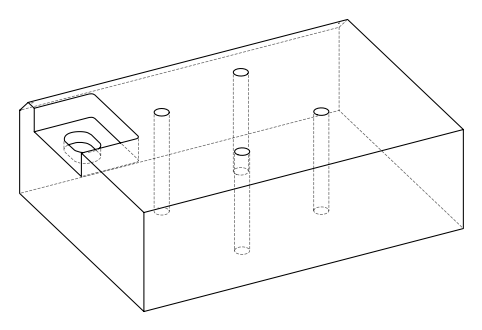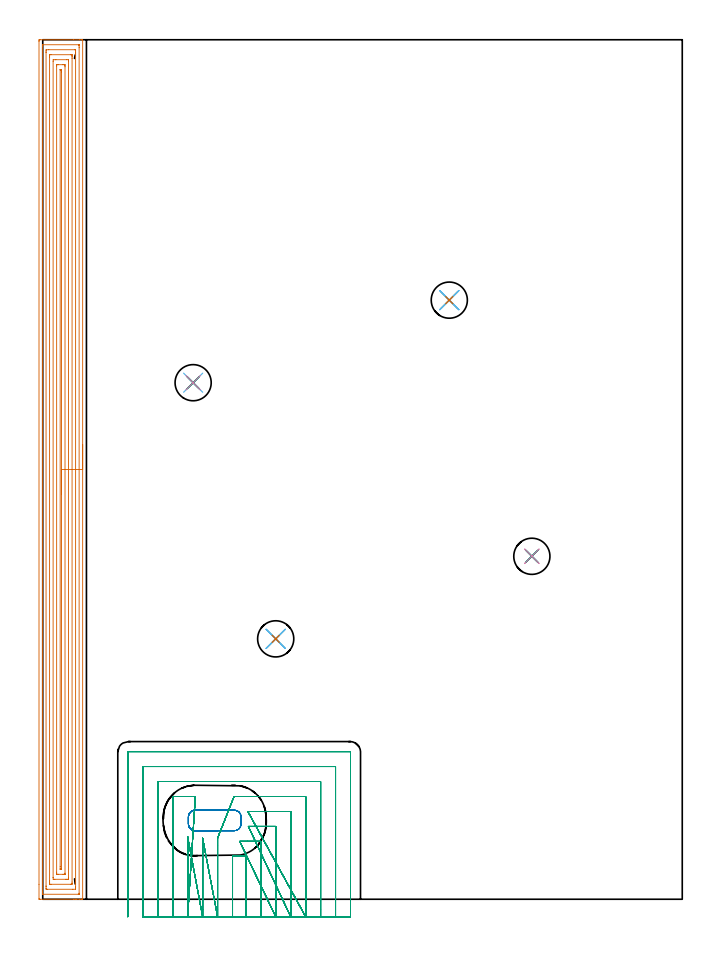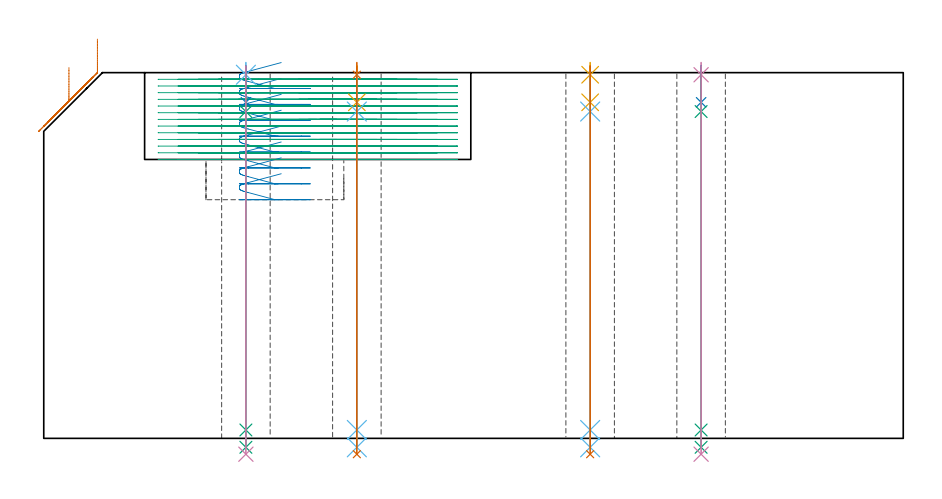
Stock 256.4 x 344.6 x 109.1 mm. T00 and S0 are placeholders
(PLAN: 19 operations, 15 tool changes, 72.3 min)
(1 AREA_MILL | FG_CHAMFER_SURFACE | UGT0205_001 | 19.51 min | 52771 mm3)
(2 MILL_RECTANGULAR_POCKET | POCKET_RECTANGULAR_STRAIGHT | UGT0201_104 | Follow Part, ap 5, ae 75% | 1.85 min | 38694 mm3)
(3 MILL_SLOT | SLOT_PARTIAL_RECTANGULAR | NXT0201_009 | Follow Part, ap 2, ae 75% | 46.76 min | 132649 mm3)
(4 SPOT_DRILL | STEP1HOLE | NXT0321_9005460120000 | 0.03 min | 10 mm3)
(5 SPOT_DRILL_1 | STEP1HOLE_1 | NXT0321_9005460120000 | 0.03 min | 3 mm3)
(6 SPOT_DRILL_2 | STEP1HOLE_2 | NXT0321_9005460120000 | 0.03 min | 4 mm3)
(7 SPOT_DRILL_3 | STEP1HOLE_3 | NXT0321_9005460120000 | 0.03 min | 2 mm3)
(8 DRILL_BLIND_HOLE_INTO_CENTER | STEP1HOLE | NXT0301_030 | 0.05 min | 216 mm3)
(9 GUN_DRILL_THROUGH_HOLE | STEP1HOLE | UGT0307_001 | 0.51 min | 1948 mm3)
(10 SPADE_DRILL_TO_ENLARGE_THROUGH_HOLE | STEP1HOLE | UGT0306_005 | 0.46 min | 15812 mm3)
(11 DRILL_BLIND_HOLE_INTO_CENTER_1 | STEP1HOLE_1 | NXT0301_030 | 0.05 min | 221 mm3)
(12 GUN_DRILL_THROUGH_HOLE_1 | STEP1HOLE_1 | UGT0307_001 | 0.51 min | 1949 mm3)
(13 SPADE_DRILL_TO_ENLARGE_THROUGH_HOLE_1 | STEP1HOLE_1 | UGT0306_005 | 0.46 min | 15807 mm3)
(14 DRILL_BLIND_HOLE_INTO_CENTER_2 | STEP1HOLE_2 | NXT0301_030 | 0.05 min | 223 mm3)
(15 GUN_DRILL_THROUGH_HOLE_2 | STEP1HOLE_2 | UGT0307_001 | 0.51 min | 1963 mm3)
(16 SPADE_DRILL_TO_ENLARGE_THROUGH_HOLE_2 | STEP1HOLE_2 | UGT0306_005 | 0.46 min | 15812 mm3)
(17 DRILL_BLIND_HOLE_INTO_CENTER_3 | STEP1HOLE_3 | NXT0301_030 | 0.05 min | 218 mm3)
(18 GUN_DRILL_THROUGH_HOLE_3 | STEP1HOLE_3 | UGT0307_001 | 0.51 min | 1936 mm3)
(19 SPADE_DRILL_TO_ENLARGE_THROUGH_HOLE_3 | STEP1HOLE_3 | UGT0306_005 | 0.46 min | 15808 mm3)
(TOOL UGT0205_001 | Chamfer Mill 20 x 3 x 45 deg. | D20 FL50 Z2)
(TOOL UGT0201_104 | End Mill 20 mm | D20 FL22 Z2)
(TOOL NXT0201_009 | ENDMILL 8mm [2P460-0800-NA 1630] | D8 FL26 Z6)
(TOOL NXT0321_9005460120000 | NC Spot Drill, 142deg, 12mm, Carbide, Uncoated | D12 PA142 FL30 Z2)
(TOOL NXT0301_030 | Carbide Drill 5.9mm [860.1-0590-018A1-MM 2214] | D5.9 PA140 FL28 Z2)
(TOOL UGT0307_001 | Gun Drill 5 mm | D5 PA130 FL24 Z1)
(TOOL UGT0306_005 | Spade Drill 14.5mm | D14.5 PA132 FL10 Z2)
(OP 1 AREA_MILL)
G17 G21 G94 G90
T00 M6
G54
G17 G0 G90 X16. Y182.3 S1061 M3
G43 Z119.1 H0
G94 G1 Y182.262 Z118.228 F250.
Y182.148 Z117.363
Y181.959 Z116.512
Y181.697 Z115.68
Y181.363 Z114.874
Y180.96 Z114.1
Y180.492 Z113.364
Y179.96 Z112.672
Y179.371 Z112.029
Y178.728 Z111.439
Y178.036 Z110.908
Y177.3 Z110.44
Y176.526 Z110.037
Y175.72 Z109.703
Y174.888 Z109.441
Y174.036 Z109.252
Y173.172 Z109.138
Y172.3 Z109.1
Y0.182
X15.998 Y0.01 Z109.089
X15.837 Y0.002 Z108.929
X15.669 Y0. Z108.769
X15.429 Z108.529
X14.715 Z107.81
X13.48 Z106.577
X12.959 Z106.053
X12.341 Z105.436
X-1.093 Z92.004
X-1.356 Y0.002 Z91.741
X-1.492 Y0.01 Z91.606
X-1.499 Y0.148 Z91.599
X-1.5 Y5.986 Z91.6
X-1.499 Y343.971 Z91.601
X-1.497 Y344.382 Z91.602
X-1.492 Y344.59 Z91.605
X-1.093 Y344.6 Z92.004
X12.341 Z105.436
X14.715 Z107.81
X15.429 Z108.529
X15.669 Z108.769
X15.837 Y344.598 Z108.929
X15.997 Y344.59 Z109.089
X16. Y344.418 Z109.1
Y172.3
X14.586 Z107.686
Y2.417
X14.584 Y2.036 Z107.684
X14.582 Y2.014 Z107.682
X14.58 Y2.01 Z107.68
X14.565 Y2.006 Z107.665
X14.492 Y2.002 Z107.592
X14.383 Y2. Z107.483
X14.246 Z107.346
X0.194 Z93.294
X-0.008 Y2.003 Z93.092
X-0.042 Y2.005 Z93.058
X-0.075 Y2.009 Z93.025
X-0.079 Y2.054 Z93.021
X-0.084 Y2.283 Z93.016
X-0.085 Y2.417 Z93.015
X-0.086 Y3.179 Z93.014
Y342.183
X-0.084 Y342.564 Z93.016
X-0.082 Y342.586 Z93.018
X-0.08 Y342.59 Z93.02
X-0.065 Y342.594 Z93.035
X0.008 Y342.598 Z93.108
X0.117 Y342.6 Z93.217
X0.254 Z93.354
X14.306 Z107.406
X14.508 Y342.597 Z107.608
X14.542 Y342.595 Z107.642
X14.575 Y342.591 Z107.675
X14.579 Y342.546 Z107.679
X14.584 Y342.317 Z107.684
X14.585 Y342.183 Z107.685
X14.586 Y341.421 Z107.686
Y172.3
X13.172 Z106.272
X13.171 Y5.099 Z106.271
X13.17 Y4.884 Z106.27
X13.164 Y4.205 Z106.264
X13.153 Y4.007 Z106.253
X12.08 Y4. Z105.18
X1.742 Y4.001 Z94.842
X1.541 Y4.005 Z94.641
X1.346 Y4.01 Z94.446
X1.336 Y4.205 Z94.436
X1.332 Y4.418 Z94.432
X1.329 Y5.099 Z94.429
Y5.316
Y339.501
X1.33 Y339.716 Z94.43
X1.335 Y340.395 Z94.435
X1.347 Y340.593 Z94.447
X2.42 Y340.6 Z95.52
X12.758 Y340.599 Z105.858
X12.959 Y340.595 Z106.059
X13.154 Y340.59 Z106.254
X13.164 Y340.395 Z106.264
X13.168 Y340.182 Z106.268
X13.171 Y339.501 Z106.271
Y339.284
X13.172 Y172.3 Z106.272
X11.757 Z104.857
Y6.888
X11.754 Y6.326 Z104.854
X11.75 Y6.135 Z104.85
X11.741 Y6.01 Z104.841
X11.638 Y6.007 Z104.738
X11.202 Y6. Z104.302
X3.298 Z96.398
X2.862 Y6.007 Z95.962
X2.761 Y6.01 Z95.861
X2.75 Y6.073 Z95.85
X2.748 Y6.148 Z95.848
X2.744 Y6.558 Z95.844
X2.743 Y6.888 Z95.843
Y7.453
Y337.712
X2.746 Y338.274 Z95.846
X2.75 Y338.465 Z95.85
X2.759 Y338.59 Z95.859
X2.862 Y338.593 Z95.962
X3.298 Y338.6 Z96.398
X11.202 Z104.302
X11.638 Y338.593 Z104.738
X11.739 Y338.59 Z104.839
X11.75 Y338.527 Z104.85
X11.752 Y338.452 Z104.852
X11.756 Y338.042 Z104.856
X11.757 Y337.712 Z104.857
Y337.147
Y172.3
X10.343 Z103.443
Y8.657
X10.324 Y8.01 Z103.424
X10.106 Y8.004 Z103.206
X9.446 Y8.001 Z102.546
X9.231 Y8. Z102.331
X4.839 Y8.001 Z97.939
X4.176 Y8.01 Z97.276
X4.158 Y8.676 Z97.258
X4.157 Y8.695 Z97.257
Y335.943
X4.176 Y336.59 Z97.276
X4.394 Y336.596 Z97.494
X5.054 Y336.599 Z98.154
X5.269 Y336.6 Z98.369
X9.661 Y336.599 Z102.761
X10.324 Y336.59 Z103.424
X10.342 Y335.924 Z103.442
X10.343 Y335.905 Z103.443
Y172.3
X8.929 Z102.029
Y10.464
X8.928 Y10.097 Z102.028
X8.925 Y10.044 Z102.025
X8.922 Y10.018 Z102.022
X8.908 Y10.01 Z102.008
X8.795 Y10.005 Z101.895
X8.567 Y10.002 Z101.667
X8.145 Y10. Z101.245
X6.388 Z99.488
X5.933 Y10.001 Z99.033
X5.781 Y10.002 Z98.881
X5.659 Y10.006 Z98.759
X5.584 Y10.01 Z98.684
X5.578 Y10.097 Z98.678
X5.574 Y10.464 Z98.674
X5.572 Y10.832 Z98.672
X5.571 Y334.136 Z98.671
X5.572 Y334.503 Z98.672
X5.575 Y334.556 Z98.675
X5.577 Y334.582 Z98.677
X5.592 Y334.59 Z98.692
X5.705 Y334.595 Z98.805
X5.933 Y334.598 Z99.033
X6.355 Y334.6 Z99.455
X8.112 Z101.212
X8.567 Y334.599 Z101.667
X8.719 Y334.598 Z101.819
X8.841 Y334.594 Z101.941
X8.916 Y334.59 Z102.016
X8.922 Y334.503 Z102.022
X8.926 Y334.136 Z102.026
X8.928 Y333.768 Z102.028
X8.929 Y172.3 Z102.029
X7.515 Z100.615
X7.514 Y12.118 Z100.614
X7.513 Y12.05 Z100.613
X7.51 Y12.018 Z100.61
X7.508 Y12.01 Z100.608
X7.497 Y12.008 Z100.597
X7.374 Y12.003 Z100.474
X7.057 Y12.002 Z100.157
X7.011 Y12.006 Z100.111
X6.995 Y12.009 Z100.095
X6.991 Y12.069 Z100.091
X6.987 Y12.252 Z100.087
X6.985 Y13.147 Z100.085
X6.986 Y332.482 Z100.086
X6.987 Y332.55 Z100.087
X6.99 Y332.582 Z100.09
X6.992 Y332.59 Z100.092
X7.003 Y332.592 Z100.103
X7.126 Y332.597 Z100.226
X7.443 Y332.598 Z100.543
X7.489 Y332.594 Z100.589
X7.505 Y332.591 Z100.605
X7.509 Y332.531 Z100.609
X7.513 Y332.348 Z100.613
X7.514 Y332.17 Z100.614
X7.515 Y331.631 Z100.615
Y172.3
Y171.428 Z100.653
Y170.564 Z100.767
Y169.712 Z100.955
Y168.88 Z101.218
Y168.074 Z101.552
Y167.3 Z101.954
Y166.564 Z102.423
Y165.872 Z102.954
Y165.229 Z103.544
Y164.64 Z104.187
Y164.108 Z104.879
Y163.64 Z105.615
Y163.237 Z106.388
Y162.903 Z107.194
Y162.641 Z108.026
Y162.452 Z108.878
Y162.338 Z109.743
Y162.3 Z110.615
G0 Z119.1
M5
M2
(OP 2 MILL_RECTANGULAR_POCKET)
G17 G21 G94 G90
T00 M6
G54
G17 G0 G90 X70.838 Y35.7 S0 M3
G43 Z119.1 H0
Z112.1
G94 G1 X60.936 Z109.447 F250.
X60.505 Y35.639 Z109.33
X60.09 Y35.509 Z109.214
X59.7 Y35.315 Z109.097
X59.347 Y35.06 Z108.98
X59.04 Y34.753 Z108.864
X58.785 Y34.4 Z108.747
X58.591 Y34.01 Z108.631
X58.461 Y33.595 Z108.514
X58.4 Y33.164 Z108.397
Y30.036 Z107.559
X58.461 Y29.605 Z107.443
X58.591 Y29.19 Z107.326
X58.785 Y28.8 Z107.209
X59.04 Y28.447 Z107.093
X59.347 Y28.14 Z106.976
X59.7 Y27.885 Z106.86
X60.09 Y27.691 Z106.743
X60.505 Y27.561 Z106.626
X60.936 Y27.5 Z106.51
X68.95 Z104.362
X76.8 F500.
G3 X79.5 Y30.2 R2.7
G1 Y33.
G3 X76.8 Y35.7 R2.7
G1 X61.1
G3 X58.4 Y33. R2.7
G1 Y30.2
G3 X61.1 Y27.5 R2.7
G1 X68.95
X69.95
G0 X70.838 Y35.7 Z107.362
G1 X60.936 Z104.709 F250.
X60.505 Y35.639 Z104.593
X60.09 Y35.509 Z104.476
X59.7 Y35.315 Z104.359
X59.347 Y35.06 Z104.243
X59.04 Y34.753 Z104.126
X58.785 Y34.4 Z104.01
X58.591 Y34.01 Z103.893
X58.461 Y33.595 Z103.777
X58.4 Y33.164 Z103.66
Y30.036 Z102.822
X58.461 Y29.605 Z102.705
X58.591 Y29.19 Z102.588
X58.785 Y28.8 Z102.472
X59.04 Y28.447 Z102.355
X59.347 Y28.14 Z102.239
X59.7 Y27.885 Z102.122
X60.09 Y27.691 Z102.006
X60.505 Y27.561 Z101.889
X60.936 Y27.5 Z101.772
X68.95 Z99.625
X76.8 F500.
G3 X79.5 Y30.2 R2.7
G1 Y33.
G3 X76.8 Y35.7 R2.7
G1 X61.1
G3 X58.4 Y33. R2.7
G1 Y30.2
G3 X61.1 Y27.5 R2.7
G1 X68.95
X69.95
G0 X70.838 Y35.7 Z102.625
G1 X60.936 Z99.972 F250.
X60.505 Y35.639 Z99.855
X60.09 Y35.509 Z99.739
X59.7 Y35.315 Z99.622
X59.347 Y35.06 Z99.505
X59.04 Y34.753 Z99.389
X58.785 Y34.4 Z99.272
X58.591 Y34.01 Z99.156
X58.461 Y33.595 Z99.039
X58.4 Y33.164 Z98.922
Y30.036 Z98.084
X58.461 Y29.605 Z97.968
X58.591 Y29.19 Z97.851
X58.785 Y28.8 Z97.734
X59.04 Y28.447 Z97.618
X59.347 Y28.14 Z97.501
X59.7 Y27.885 Z97.385
X60.09 Y27.691 Z97.268
X60.505 Y27.561 Z97.151
X60.936 Y27.5 Z97.035
X68.95 Z94.887
X76.8 F500.
G3 X79.5 Y30.2 R2.7
G1 Y33.
G3 X76.8 Y35.7 R2.7
G1 X61.1
G3 X58.4 Y33. R2.7
G1 Y30.2
G3 X61.1 Y27.5 R2.7
G1 X68.95
X69.95
G0 X70.838 Y35.7 Z97.887
G1 X60.936 Z95.234 F250.
X60.505 Y35.639 Z95.118
X60.09 Y35.509 Z95.001
X59.7 Y35.315 Z94.884
X59.347 Y35.06 Z94.768
X59.04 Y34.753 Z94.651
X58.785 Y34.4 Z94.535
X58.591 Y34.01 Z94.418
X58.461 Y33.595 Z94.302
X58.4 Y33.164 Z94.185
Y30.036 Z93.347
X58.461 Y29.605 Z93.23
X58.591 Y29.19 Z93.113
X58.785 Y28.8 Z92.997
X59.04 Y28.447 Z92.88
X59.347 Y28.14 Z92.764
X59.7 Y27.885 Z92.647
X60.09 Y27.691 Z92.531
X60.505 Y27.561 Z92.414
X60.936 Y27.5 Z92.297
X68.95 Z90.15
X76.8 F500.
G3 X79.5 Y30.2 R2.7
G1 Y33.
G3 X76.8 Y35.7 R2.7
G1 X61.1
G3 X58.4 Y33. R2.7
G1 Y30.2
G3 X61.1 Y27.5 R2.7
G1 X68.95
X69.95
G0 X70.838 Y35.7 Z93.15
G1 X60.936 Z90.497 F250.
X60.505 Y35.639 Z90.38
X60.09 Y35.509 Z90.264
X59.7 Y35.315 Z90.147
X59.347 Y35.06 Z90.03
X59.04 Y34.753 Z89.914
X58.785 Y34.4 Z89.797
X58.591 Y34.01 Z89.681
X58.461 Y33.595 Z89.564
X58.4 Y33.164 Z89.447
Y30.036 Z88.609
X58.461 Y29.605 Z88.493
X58.591 Y29.19 Z88.376
X58.785 Y28.8 Z88.259
X59.04 Y28.447 Z88.143
X59.347 Y28.14 Z88.026
X59.7 Y27.885 Z87.91
X60.09 Y27.691 Z87.793
X60.505 Y27.561 Z87.676
X60.936 Y27.5 Z87.56
X68.95 Z85.412
X76.8 F500.
G3 X79.5 Y30.2 R2.7
G1 Y33.
G3 X76.8 Y35.7 R2.7
G1 X61.1
G3 X58.4 Y33. R2.7
G1 Y30.2
G3 X61.1 Y27.5 R2.7
G1 X68.95
X69.95
G0 X70.838 Y35.7 Z88.412
G1 X60.936 Z85.759 F250.
X60.505 Y35.639 Z85.643
X60.09 Y35.509 Z85.526
X59.7 Y35.315 Z85.409
X59.347 Y35.06 Z85.293
X59.04 Y34.753 Z85.176
X58.785 Y34.4 Z85.06
X58.591 Y34.01 Z84.943
X58.461 Y33.595 Z84.827
X58.4 Y33.164 Z84.71
Y30.036 Z83.872
X58.461 Y29.605 Z83.755
X58.591 Y29.19 Z83.638
X58.785 Y28.8 Z83.522
X59.04 Y28.447 Z83.405
X59.347 Y28.14 Z83.289
X59.7 Y27.885 Z83.172
X60.09 Y27.691 Z83.056
X60.505 Y27.561 Z82.939
X60.936 Y27.5 Z82.822
X68.95 Z80.675
X76.8 F500.
G3 X79.5 Y30.2 R2.7
G1 Y33.
G3 X76.8 Y35.7 R2.7
G1 X61.1
G3 X58.4 Y33. R2.7
G1 Y30.2
G3 X61.1 Y27.5 R2.7
G1 X68.95
X69.95
G0 X70.838 Y35.7 Z83.675
G1 X60.936 Z81.022 F250.
X60.505 Y35.639 Z80.905
X60.09 Y35.509 Z80.789
X59.7 Y35.315 Z80.672
X59.347 Y35.06 Z80.555
X59.04 Y34.753 Z80.439
X58.785 Y34.4 Z80.322
X58.591 Y34.01 Z80.206
X58.461 Y33.595 Z80.089
X58.4 Y33.164 Z79.973
Y30.036 Z79.134
X58.461 Y29.605 Z79.018
X58.591 Y29.19 Z78.901
X58.785 Y28.8 Z78.784
X59.04 Y28.447 Z78.668
X59.347 Y28.14 Z78.551
X59.7 Y27.885 Z78.435
X60.09 Y27.691 Z78.318
X60.505 Y27.561 Z78.202
X60.936 Y27.5 Z78.085
X68.95 Z75.937
X76.8 F500.
G3 X79.5 Y30.2 R2.7
G1 Y33.
G3 X76.8 Y35.7 R2.7
G1 X61.1
G3 X58.4 Y33. R2.7
G1 Y30.2
G3 X61.1 Y27.5 R2.7
G1 X68.95
X69.95
G0 X70.838 Y35.7 Z78.937
G1 X60.936 Z76.284 F250.
X60.505 Y35.639 Z76.168
X60.09 Y35.509 Z76.051
X59.7 Y35.315 Z75.935
X59.347 Y35.06 Z75.818
X59.04 Y34.753 Z75.701
X58.785 Y34.4 Z75.585
X58.591 Y34.01 Z75.468
X58.461 Y33.595 Z75.352
X58.4 Y33.164 Z75.235
Y30.036 Z74.397
X58.461 Y29.605 Z74.28
X58.591 Y29.19 Z74.164
X58.785 Y28.8 Z74.047
X59.04 Y28.447 Z73.93
X59.347 Y28.14 Z73.814
X59.7 Y27.885 Z73.697
X60.09 Y27.691 Z73.581
X60.505 Y27.561 Z73.464
X60.936 Y27.5 Z73.347
X68.95 Z71.2
X76.8 F500.
G3 X79.5 Y30.2 R2.7
G1 Y33.
G3 X76.8 Y35.7 R2.7
G1 X61.1
G3 X58.4 Y33. R2.7
G1 Y30.2
G3 X61.1 Y27.5 R2.7
G1 X68.95
X69.95
G0 Z119.1
M5
M2
(OP 3 MILL_SLOT)
G17 G21 G94 G90
T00 M6
G54
G17 G0 G90 X81.4 Y-7. S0 M3
G43 Z119.1 H1
Z107.108
G94 G1 Y-4. F250.
Y17.2 F500.
X76.1
Y-4.
Y-7. F250.
X87.4
Y-4.
Y23.2 F500.
X81.958
X78.958 F250.
X93.4 Y-7. F500.
Y-4. F250.
Y29.2 F500.
X85.439
X82.439 F250.
X99.4 Y-7. F500.
Y-4. F250.
Y35.2 F500.
X85.231
X82.231 F250.
X105.4 Y-7. F500.
Y-4. F250.
Y41.2 F500.
X79.706
X76.706 F250.
X70.1 Y24.5 F500.
Y21.5 F250.
Y-4. F500.
Y-7. F250.
X64.1 Y24.5 F500.
Y21.5 F250.
Y-4. F500.
Y-7. F250.
X58.1 Y25.026 F500.
Y22.026 F250.
Y-4. F500.
Y-7. F250.
X61.19 Y41.2 F500.
X58.19 F250.
X52.1 F500.
Y-4.
Y-7. F250.
X111.4
Y-4.
Y47.2 F500.
X46.1
Y-4.
Y-7. F250.
X117.4
Y-4.
Y53.2 F500.
X40.1
Y-4.
Y-7. F250.
X123.4
Y-4.
Y59. F500.
G3 X123.2 Y59.2 R0.2
G1 X34.3
G3 X34.1 Y59. R0.2
G1 Y-4.
Y-7. F250.
G0 X81.4 Z105.115
G1 Y-4.
Y17.2 F500.
X76.1
Y-4.
Y-7. F250.
X87.4
Y-4.
Y23.2 F500.
X81.958
X78.958 F250.
X93.4 Y-7. F500.
Y-4. F250.
Y29.2 F500.
X85.439
X82.439 F250.
X99.4 Y-7. F500.
Y-4. F250.
Y35.2 F500.
X85.231
X82.231 F250.
X105.4 Y-7. F500.
Y-4. F250.
Y41.2 F500.
X79.706
X76.706 F250.
X70.1 Y24.5 F500.
Y21.5 F250.
Y-4. F500.
Y-7. F250.
X64.1 Y24.5 F500.
Y21.5 F250.
Y-4. F500.
Y-7. F250.
X58.1 Y25.026 F500.
Y22.026 F250.
Y-4. F500.
Y-7. F250.
X61.19 Y41.2 F500.
X58.19 F250.
X52.1 F500.
Y-4.
Y-7. F250.
X111.4
Y-4.
Y47.2 F500.
X46.1
Y-4.
Y-7. F250.
X117.4
Y-4.
Y53.2 F500.
X40.1
Y-4.
Y-7. F250.
X123.4
Y-4.
Y59. F500.
G3 X123.2 Y59.2 R0.2
G1 X34.3
G3 X34.1 Y59. R0.2
G1 Y-4.
Y-7. F250.
G0 X81.4 Z103.123
G1 Y-4.
Y17.2 F500.
X76.1
Y-4.
Y-7. F250.
X87.4
Y-4.
Y23.2 F500.
X81.957
X78.957 F250.
X93.4 Y-7. F500.
Y-4. F250.
Y29.2 F500.
X85.439
X82.439 F250.
X99.4 Y-7. F500.
Y-4. F250.
Y35.2 F500.
X85.231
X82.231 F250.
X105.4 Y-7. F500.
Y-4. F250.
Y41.2 F500.
X79.706
X76.706 F250.
X70.1 Y24.5 F500.
Y21.5 F250.
Y-4. F500.
Y-7. F250.
X64.1 Y24.5 F500.
Y21.5 F250.
Y-4. F500.
Y-7. F250.
X58.1 Y25.026 F500.
Y22.026 F250.
Y-4. F500.
Y-7. F250.
X61.19 Y41.2 F500.
X58.19 F250.
X52.1 F500.
Y-4.
Y-7. F250.
X111.4
Y-4.
Y47.2 F500.
X46.1
Y-4.
Y-7. F250.
X117.4
Y-4.
Y53.2 F500.
X40.1
Y-4.
Y-7. F250.
X123.4
Y-4.
Y59. F500.
G3 X123.2 Y59.2 R0.2
G1 X34.3
G3 X34.1 Y59. R0.2
G1 Y-4.
Y-7. F250.
G0 X81.4 Z101.131
G1 Y-4.
Y17.2 F500.
X76.1
Y-4.
Y-7. F250.
X87.4
Y-4.
Y23.2 F500.
X81.957
X78.957 F250.
X93.4 Y-7. F500.
Y-4. F250.
Y29.2 F500.
X85.439
X82.439 F250.
X99.4 Y-7. F500.
Y-4. F250.
Y35.2 F500.
X85.231
X82.231 F250.
X105.4 Y-7. F500.
Y-4. F250.
Y41.2 F500.
X79.706
X76.706 F250.
X70.1 Y24.5 F500.
Y21.5 F250.
Y-4. F500.
Y-7. F250.
X64.1 Y24.5 F500.
Y21.5 F250.
Y-4. F500.
Y-7. F250.
X58.1 Y25.026 F500.
Y22.026 F250.
Y-4. F500.
Y-7. F250.
X61.19 Y41.2 F500.
X58.19 F250.
X52.1 F500.
Y-4.
Y-7. F250.
X111.4
Y-4.
Y47.2 F500.
X46.1
Y-4.
Y-7. F250.
X117.4
Y-4.
Y53.2 F500.
X40.1
Y-4.
Y-7. F250.
X123.4
Y-4.
Y59. F500.
G3 X123.2 Y59.2 R0.2
G1 X34.3
G3 X34.1 Y59. R0.2
G1 Y-4.
Y-7. F250.
G0 X81.4 Z99.138
G1 Y-4.
Y17.2 F500.
X76.1
Y-4.
Y-7. F250.
X87.4
Y-4.
Y23.2 F500.
X81.958
X78.958 F250.
X93.4 Y-7. F500.
Y-4. F250.
Y29.2 F500.
X85.439
X82.439 F250.
X99.4 Y-7. F500.
Y-4. F250.
Y35.2 F500.
X85.231
X82.231 F250.
X105.4 Y-7. F500.
Y-4. F250.
Y41.2 F500.
X79.705
X76.705 F250.
X70.1 Y24.5 F500.
Y21.5 F250.
Y-4. F500.
Y-7. F250.
X64.1 Y24.5 F500.
Y21.5 F250.
Y-4. F500.
Y-7. F250.
X58.1 Y25.026 F500.
Y22.026 F250.
Y-4. F500.
Y-7. F250.
X61.19 Y41.2 F500.
X58.19 F250.
X52.1 F500.
Y-4.
Y-7. F250.
X111.4
Y-4.
Y47.2 F500.
X46.1
Y-4.
Y-7. F250.
X117.4
Y-4.
Y53.2 F500.
X40.1
Y-4.
Y-7. F250.
X123.4
Y-4.
Y59. F500.
G3 X123.2 Y59.2 R0.2
G1 X34.3
G3 X34.1 Y59. R0.2
G1 Y-4.
Y-7. F250.
G0 X81.4 Z97.146
G1 Y-4.
Y17.2 F500.
X76.1
Y-4.
Y-7. F250.
X87.4
Y-4.
Y23.2 F500.
X81.958
X78.958 F250.
X93.4 Y-7. F500.
Y-4. F250.
Y29.2 F500.
X85.439
X82.439 F250.
X99.4 Y-7. F500.
Y-4. F250.
Y35.2 F500.
X85.231
X82.231 F250.
X105.4 Y-7. F500.
Y-4. F250.
Y41.2 F500.
X79.705
X76.705 F250.
X70.1 Y24.5 F500.
Y21.5 F250.
Y-4. F500.
Y-7. F250.
X64.1 Y24.5 F500.
Y21.5 F250.
Y-4. F500.
Y-7. F250.
X58.1 Y25.026 F500.
Y22.026 F250.
Y-4. F500.
Y-7. F250.
X61.19 Y41.2 F500.
X58.19 F250.
X52.1 F500.
Y-4.
Y-7. F250.
X111.4
Y-4.
Y47.2 F500.
X46.1
Y-4.
Y-7. F250.
X117.4
Y-4.
Y53.2 F500.
X40.1
Y-4.
Y-7. F250.
X123.4
Y-4.
Y59. F500.
G3 X123.2 Y59.2 R0.2
G1 X34.3
G3 X34.1 Y59. R0.2
G1 Y-4.
Y-7. F250.
G0 X81.4 Z95.154
G1 Y-4.
Y17.2 F500.
X76.1
Y-4.
Y-7. F250.
X87.4
Y-4.
Y23.2 F500.
X81.958
X78.958 F250.
X93.4 Y-7. F500.
Y-4. F250.
Y29.2 F500.
X85.439
X82.439 F250.
X99.4 Y-7. F500.
Y-4. F250.
Y35.2 F500.
X85.231
X82.231 F250.
X105.4 Y-7. F500.
Y-4. F250.
Y41.2 F500.
X79.706
X76.706 F250.
X70.1 Y24.5 F500.
Y21.5 F250.
Y-4. F500.
Y-7. F250.
X64.1 Y24.5 F500.
Y21.5 F250.
Y-4. F500.
Y-7. F250.
X58.1 Y25.026 F500.
Y22.026 F250.
Y-4. F500.
Y-7. F250.
X61.19 Y41.2 F500.
X58.19 F250.
X52.1 F500.
Y-4.
Y-7. F250.
X111.4
Y-4.
Y47.2 F500.
X46.1
Y-4.
Y-7. F250.
X117.4
Y-4.
Y53.2 F500.
X40.1
Y-4.
Y-7. F250.
X123.4
Y-4.
Y59. F500.
G3 X123.2 Y59.2 R0.2
G1 X34.3
G3 X34.1 Y59. R0.2
G1 Y-4.
Y-7. F250.
G0 X81.4 Z93.162
G1 Y-4.
Y17.2 F500.
X76.1
Y-4.
Y-7. F250.
X87.4
Y-4.
Y23.2 F500.
X81.958
X78.958 F250.
X93.4 Y-7. F500.
Y-4. F250.
Y29.2 F500.
X85.439
X82.439 F250.
X99.4 Y-7. F500.
Y-4. F250.
Y35.2 F500.
X85.231
X82.231 F250.
X105.4 Y-7. F500.
Y-4. F250.
Y41.2 F500.
X79.706
X76.706 F250.
X70.1 Y24.5 F500.
Y21.5 F250.
Y-4. F500.
Y-7. F250.
X64.1 Y24.5 F500.
Y21.5 F250.
Y-4. F500.
Y-7. F250.
X58.1 Y25.026 F500.
Y22.026 F250.
Y-4. F500.
Y-7. F250.
X61.19 Y41.2 F500.
X58.19 F250.
X52.1 F500.
Y-4.
Y-7. F250.
X111.4
Y-4.
Y47.2 F500.
X46.1
Y-4.
Y-7. F250.
X117.4
Y-4.
Y53.2 F500.
X40.1
Y-4.
Y-7. F250.
X123.4
Y-4.
Y59. F500.
G3 X123.2 Y59.2 R0.2
G1 X34.3
G3 X34.1 Y59. R0.2
G1 Y-4.
Y-7. F250.
G0 X81.4 Z91.169
G1 Y-4.
Y17.2 F500.
X76.1
Y-4.
Y-7. F250.
X87.4
Y-4.
Y23.2 F500.
X81.958
X78.958 F250.
X93.4 Y-7. F500.
Y-4. F250.
Y29.2 F500.
X85.439
X82.439 F250.
X99.4 Y-7. F500.
Y-4. F250.
Y35.2 F500.
X85.231
X82.231 F250.
X105.4 Y-7. F500.
Y-4. F250.
Y41.2 F500.
X79.706
X76.706 F250.
X70.1 Y24.5 F500.
Y21.5 F250.
Y-4. F500.
Y-7. F250.
X64.1 Y24.5 F500.
Y21.5 F250.
Y-4. F500.
Y-7. F250.
X58.1 Y25.026 F500.
Y22.026 F250.
Y-4. F500.
Y-7. F250.
X61.19 Y41.2 F500.
X58.19 F250.
X52.1 F500.
Y-4.
Y-7. F250.
X111.4
Y-4.
Y47.2 F500.
X46.1
Y-4.
Y-7. F250.
X117.4
Y-4.
Y53.2 F500.
X40.1
Y-4.
Y-7. F250.
X123.4
Y-4.
Y59. F500.
G3 X123.2 Y59.2 R0.2
G1 X34.3
G3 X34.1 Y59. R0.2
G1 Y-4.
Y-7. F250.
G0 X81.4 Z89.177
G1 Y-4.
Y17.2 F500.
X76.1
Y-4.
Y-7. F250.
X87.4
Y-4.
Y23.2 F500.
X81.958
X78.958 F250.
X93.4 Y-7. F500.
Y-4. F250.
Y29.2 F500.
X85.439
X82.439 F250.
X99.4 Y-7. F500.
Y-4. F250.
Y35.2 F500.
X85.231
X82.231 F250.
X105.4 Y-7. F500.
Y-4. F250.
Y41.2 F500.
X79.706
X76.706 F250.
X70.1 Y24.5 F500.
Y21.5 F250.
Y-4. F500.
Y-7. F250.
X64.1 Y24.5 F500.
Y21.5 F250.
Y-4. F500.
Y-7. F250.
X58.1 Y25.026 F500.
Y22.026 F250.
Y-4. F500.
Y-7. F250.
X61.191 Y41.2 F500.
X58.191 F250.
X52.1 F500.
Y-4.
Y-7. F250.
X111.4
Y-4.
Y47.2 F500.
X46.1
Y-4.
Y-7. F250.
X117.4
Y-4.
Y53.2 F500.
X40.1
Y-4.
Y-7. F250.
X123.4
Y-4.
Y59. F500.
G3 X123.2 Y59.2 R0.2
G1 X34.3
G3 X34.1 Y59. R0.2
G1 Y-4.
Y-7. F250.
G0 X81.4 Z87.185
G1 Y-4.
Y17.2 F500.
X76.1
Y-4.
Y-7. F250.
X87.4
Y-4.
Y23.2 F500.
X81.958
X78.958 F250.
X93.4 Y-7. F500.
Y-4. F250.
Y29.2 F500.
X85.439
X82.439 F250.
X99.4 Y-7. F500.
Y-4. F250.
Y35.2 F500.
X85.231
X82.231 F250.
X105.4 Y-7. F500.
Y-4. F250.
Y41.2 F500.
X79.706
X76.706 F250.
X70.1 Y24.5 F500.
Y21.5 F250.
Y-4. F500.
Y-7. F250.
X64.1 Y24.5 F500.
Y21.5 F250.
Y-4. F500.
Y-7. F250.
X58.1 Y25.026 F500.
Y22.026 F250.
Y-4. F500.
Y-7. F250.
X61.191 Y41.2 F500.
X58.191 F250.
X52.1 F500.
Y-4.
Y-7. F250.
X111.4
Y-4.
Y47.2 F500.
X46.1
Y-4.
Y-7. F250.
X117.4
Y-4.
Y53.2 F500.
X40.1
Y-4.
Y-7. F250.
X123.4
Y-4.
Y59. F500.
G3 X123.2 Y59.2 R0.2
G1 X34.3
G3 X34.1 Y59. R0.2
G1 Y-4.
Y-7. F250.
G0 X81.4 Z85.192
G1 Y-4.
Y17.2 F500.
X76.1
Y-4.
Y-7. F250.
X87.4
Y-4.
Y23.2 F500.
X81.958
X78.958 F250.
X93.4 Y-7. F500.
Y-4. F250.
Y29.2 F500.
X85.439
X82.439 F250.
X99.4 Y-7. F500.
Y-4. F250.
Y35.2 F500.
X85.231
X82.231 F250.
X105.4 Y-7. F500.
Y-4. F250.
Y41.2 F500.
X79.706
X76.706 F250.
X70.1 Y24.5 F500.
Y21.5 F250.
Y-4. F500.
Y-7. F250.
X64.1 Y24.5 F500.
Y21.5 F250.
Y-4. F500.
Y-7. F250.
X58.1 Y25.026 F500.
Y22.026 F250.
Y-4. F500.
Y-7. F250.
X61.19 Y41.2 F500.
X58.19 F250.
X52.1 F500.
Y-4.
Y-7. F250.
X111.4
Y-4.
Y47.2 F500.
X46.1
Y-4.
Y-7. F250.
X117.4
Y-4.
Y53.2 F500.
X40.1
Y-4.
Y-7. F250.
X123.4
Y-4.
Y59. F500.
G3 X123.2 Y59.2 R0.2
G1 X34.3
G3 X34.1 Y59. R0.2
G1 Y-4.
Y-7. F250.
G0 X81.4 Z83.2
G1 Y-4.
Y17.2 F500.
X76.1
Y-4.
Y-7. F250.
X87.4
Y-4.
Y23.2 F500.
X81.958
X78.958 F250.
X93.4 Y-7. F500.
Y-4. F250.
Y29.2 F500.
X85.439
X82.439 F250.
X99.4 Y-7. F500.
Y-4. F250.
Y35.2 F500.
X85.231
X82.231 F250.
X105.4 Y-7. F500.
Y-4. F250.
Y41.2 F500.
X79.706
X76.706 F250.
X70.1 Y24.5 F500.
Y21.5 F250.
Y-4. F500.
Y-7. F250.
X64.1 Y24.5 F500.
Y21.5 F250.
Y-4. F500.
Y-7. F250.
X58.1 Y25.026 F500.
Y22.026 F250.
Y-4. F500.
Y-7. F250.
X61.19 Y41.2 F500.
X58.19 F250.
X52.1 F500.
Y-4.
Y-7. F250.
X111.4
Y-4.
Y47.2 F500.
X46.1
Y-4.
Y-7. F250.
X117.4
Y-4.
Y53.2 F500.
X40.1
Y-4.
Y-7. F250.
X123.4
Y-4.
Y59. F500.
G3 X123.2 Y59.2 R0.2
G1 X34.3
G3 X34.1 Y59. R0.2
G1 Y-4.
Y-7. F250.
G0 Z119.1
M5
M2
(OP 4 SPOT_DRILL)
G17 G21 G94 G90
T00 M6
G54
G17 G0 G90 X196.1 Y137.5 S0 M3
G43 Z119.1 H0
G94 G81 G98 Z108.472 F250. R112.1
G80
M5
M2
(OP 5 SPOT_DRILL_1)
G17 G21 G94 G90
T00 M6
G54
G17 G0 G90 X163. Y240.2 S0 M3
G43 Z119.1 H0
G94 G81 G98 Z108.472 F250. R112.1
G80
M5
M2
(OP 6 SPOT_DRILL_2)
G17 G21 G94 G90
T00 M6
G54
G17 G0 G90 X60.3 Y207.1 S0 M3
G43 Z119.1 H0
G94 G81 G98 Z108.472 F250. R112.1
G80
M5
M2
(OP 7 SPOT_DRILL_3)
G17 G21 G94 G90
T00 M6
G54
G17 G0 G90 X93.4 Y104.4 S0 M3
G43 Z119.1 H0
G94 G81 G98 Z108.472 F250. R112.1
G80
M5
M2
(OP 8 DRILL_BLIND_HOLE_INTO_CENTER)
G17 G21 G94 G90
T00 M6
G54
G17 G0 G90 X196.1 Y137.5 S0 M3
G43 Z119.1 H1
G94 G81 G98 Z100.25 F250. R111.1
G80
M5
M2
(OP 9 GUN_DRILL_THROUGH_HOLE)
G17 G21 G94 G90
T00 M6
G54
G17 G0 G90 X196.1 Y137.5 M8
G43 Z119.1 H0
Z108.825
S716 M3
G94 G1 Z97.494 F125. M26
G4 X.084
Z2.5 F250.
G4 X.084
Z-2.666 F125.
G4 X.084
M5
M9
G0 Z108.825
Z119.1
M2
(OP 10 SPADE_DRILL_TO_ENLARGE_THROUGH_HOLE)
G17 G21 G94 G90
T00 M6
G54
G17 G0 G90 X196.1 Y137.5 S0 M3
G43 Z119.1 H0
G94 G73 G98 Z-4.728 F250. Q14.228 R111.1
G80
M5
M2
(OP 11 DRILL_BLIND_HOLE_INTO_CENTER_1)
G17 G21 G94 G90
T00 M6
G54
G17 G0 G90 X163. Y240.2 S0 M3
G43 Z119.1 H1
G94 G81 G98 Z100.25 F250. R111.1
G80
M5
M2
(OP 12 GUN_DRILL_THROUGH_HOLE_1)
G17 G21 G94 G90
T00 M6
G54
G17 G0 G90 X163. Y240.2 M8
G43 Z119.1 H0
Z108.825
S716 M3
G94 G1 Z97.494 F125. M26
G4 X.084
Z2.5 F250.
G4 X.084
Z-2.666 F125.
G4 X.084
M5
M9
G0 Z108.825
Z119.1
M2
(OP 13 SPADE_DRILL_TO_ENLARGE_THROUGH_HOLE_1)
G17 G21 G94 G90
T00 M6
G54
G17 G0 G90 X163. Y240.2 S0 M3
G43 Z119.1 H0
G94 G73 G98 Z-4.728 F250. Q14.228 R111.1
G80
M5
M2
(OP 14 DRILL_BLIND_HOLE_INTO_CENTER_2)
G17 G21 G94 G90
T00 M6
G54
G17 G0 G90 X60.3 Y207.1 S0 M3
G43 Z119.1 H1
G94 G81 G98 Z100.25 F250. R111.1
G80
M5
M2
(OP 15 GUN_DRILL_THROUGH_HOLE_2)
G17 G21 G94 G90
T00 M6
G54
G17 G0 G90 X60.3 Y207.1 M8
G43 Z119.1 H0
Z108.825
S716 M3
G94 G1 Z97.494 F125. M26
G4 X.084
Z2.5 F250.
G4 X.084
Z-2.666 F125.
G4 X.084
M5
M9
G0 Z108.825
Z119.1
M2
(OP 16 SPADE_DRILL_TO_ENLARGE_THROUGH_HOLE_2)
G17 G21 G94 G90
T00 M6
G54
G17 G0 G90 X60.3 Y207.1 S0 M3
G43 Z119.1 H0
G94 G73 G98 Z-4.728 F250. Q14.228 R111.1
G80
M5
M2
(OP 17 DRILL_BLIND_HOLE_INTO_CENTER_3)
G17 G21 G94 G90
T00 M6
G54
G17 G0 G90 X93.4 Y104.4 S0 M3
G43 Z119.1 H1
G94 G81 G98 Z100.25 F250. R111.1
G80
M5
M2
(OP 18 GUN_DRILL_THROUGH_HOLE_3)
G17 G21 G94 G90
T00 M6
G54
G17 G0 G90 X93.4 Y104.4 M8
G43 Z119.1 H0
Z108.825
S716 M3
G94 G1 Z97.494 F125. M26
G4 X.084
Z2.5 F250.
G4 X.084
Z-2.666 F125.
G4 X.084
M5
M9
G0 Z108.825
Z119.1
M2
(OP 19 SPADE_DRILL_TO_ENLARGE_THROUGH_HOLE_3)
G17 G21 G94 G90
T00 M6
G54
G17 G0 G90 X93.4 Y104.4 S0 M3
G43 Z119.1 H0
G94 G73 G98 Z-4.728 F250. Q14.228 R111.1
G80
M5
M2
